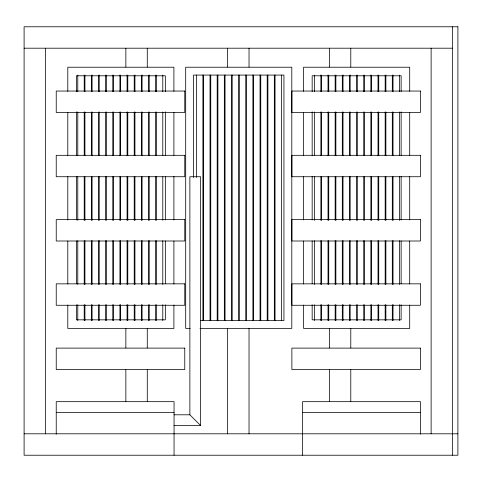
<?xml version="1.0" encoding="UTF-8"?>
<svg xmlns="http://www.w3.org/2000/svg" width="482" height="482" viewBox="0 0 482 482"><rect width="100%" height="100%" fill="white"/><g stroke="black" fill="none" stroke-linecap="round" stroke-linejoin="round"><path stroke-width="0.72" d="M24.1 48.2L452.544 48.2M200.277 320.548L283.946 320.548L283.946 75.078L193.553 75.078L193.553 177.484M190.215 328.405L185.697 328.405L185.697 67.221L291.803 67.221L291.803 328.405L199.994 328.405M56.231 412.375L174.056 412.375M302.588 412.375L420.412 412.375M174.056 414.803L189.872 414.803L200.578 425.51L174.056 425.51M24.1 433.8L457.9 433.8M452.544 26.775L452.544 455.225M431.125 48.2L431.125 433.8M420.412 434.174L420.412 401.669L302.588 401.669L302.588 455.225M409.7 91.309L409.7 67.221L303.594 67.221L303.594 91.309M409.7 112.384L409.7 155.288M409.7 176.364L409.7 220.015M409.7 241.09L409.7 283.994M409.7 305.07L409.7 328.405L303.594 328.405L303.594 305.07M401.132 91.562L401.132 75.794L312.167 75.794L312.167 91.562M401.132 111.836L401.132 155.385M401.132 176.412L401.132 219.967M401.132 240.988L401.132 283.79M401.132 304.817L401.132 319.831L312.167 319.831L312.167 304.817M399.451 75.078L399.451 91.646M399.451 111.975L399.451 155.644M399.451 176.731L399.451 220.401M399.451 240.735L399.451 284.404M399.451 304.732L399.451 320.548M393.023 75.078L393.023 91.646M393.023 111.975L393.023 155.644M393.023 176.731L393.023 220.401M393.023 240.735L393.023 284.404M393.023 304.732L393.023 320.548M392.306 75.078L392.306 91.646M392.306 111.975L392.306 155.644M392.306 176.731L392.306 220.401M392.306 240.735L392.306 284.404M392.306 304.732L392.306 320.548M385.883 75.078L385.883 91.646M385.883 111.975L385.883 155.644M385.883 176.731L385.883 220.401M385.883 240.735L385.883 284.404M385.883 304.732L385.883 320.548M385.166 75.078L385.166 91.646M385.166 111.975L385.166 155.644M385.166 176.731L385.166 220.401M385.166 240.735L385.166 284.404M385.166 304.732L385.166 320.548M378.738 75.078L378.738 91.646M378.738 111.975L378.738 155.644M378.738 176.731L378.738 220.401M378.738 240.735L378.738 284.404M378.738 304.732L378.738 320.548M378.021 75.078L378.021 91.646M378.021 111.975L378.021 155.644M378.021 176.731L378.021 220.401M378.021 240.735L378.021 284.404M378.021 304.732L378.021 320.548M371.592 75.078L371.592 91.646M371.592 111.975L371.592 155.644M371.592 176.731L371.592 220.401M371.592 240.735L371.592 284.404M371.592 304.732L371.592 320.548M370.875 75.078L370.875 91.646M370.875 111.975L370.875 155.644M370.875 176.731L370.875 220.401M370.875 240.735L370.875 284.404M370.875 304.732L370.875 320.548M364.452 75.078L364.452 91.646M364.452 111.975L364.452 155.644M364.452 176.731L364.452 220.401M364.452 240.735L364.452 284.404M364.452 304.732L364.452 320.548M363.735 75.078L363.735 91.646M363.735 111.975L363.735 155.644M363.735 176.731L363.735 220.401M363.735 240.735L363.735 284.404M363.735 304.732L363.735 320.548M357.307 75.078L357.307 91.646M357.307 111.975L357.307 155.644M357.307 176.731L357.307 220.401M357.307 240.735L357.307 284.404M357.307 304.732L357.307 320.548M356.59 75.078L356.59 91.646M356.59 111.975L356.59 155.644M356.59 176.731L356.59 220.401M356.59 240.735L356.59 284.404M356.59 304.732L356.59 320.548M350.788 48.2L350.788 67.028M350.788 328.363L350.788 347.944M350.788 369.784L350.788 401.416M350.167 75.078L350.167 91.646M350.167 111.975L350.167 155.644M350.167 176.731L350.167 220.401M350.167 240.735L350.167 284.404M350.167 304.732L350.167 320.548M349.45 75.078L349.45 91.646M349.45 111.975L349.45 155.644M349.45 176.731L349.45 220.401M349.45 240.735L349.45 284.404M349.45 304.732L349.45 320.548M343.021 75.078L343.021 91.646M343.021 111.975L343.021 155.644M343.021 176.731L343.021 220.401M343.021 240.735L343.021 284.404M343.021 304.732L343.021 320.548M342.304 75.078L342.304 91.646M342.304 111.975L342.304 155.644M342.304 176.731L342.304 220.401M342.304 240.735L342.304 284.404M342.304 304.732L342.304 320.548M335.876 75.078L335.876 91.646M335.876 111.975L335.876 155.644M335.876 176.731L335.876 220.401M335.876 240.735L335.876 284.404M335.876 304.732L335.876 320.548M335.159 75.078L335.159 91.646M335.159 111.975L335.159 155.644M335.159 176.731L335.159 220.401M335.159 240.735L335.159 284.404M335.159 304.732L335.159 320.548M329.369 48.2L329.369 67.028M329.369 328.363L329.369 347.944M329.369 369.784L329.369 401.416M328.736 75.078L328.736 91.646M328.736 111.975L328.736 155.644M328.736 176.731L328.736 220.401M328.736 240.735L328.736 284.404M328.736 304.732L328.736 320.548M328.019 75.078L328.019 91.646M328.019 111.975L328.019 155.644M328.019 176.731L328.019 220.401M328.019 240.735L328.019 284.404M328.019 304.732L328.019 320.548M321.59 75.078L321.59 91.646M321.59 111.975L321.59 155.644M321.59 176.731L321.59 220.401M321.59 240.735L321.59 284.404M321.59 304.732L321.59 320.548M320.873 75.078L320.873 91.646M320.873 111.975L320.873 155.644M320.873 176.731L320.873 220.401M320.873 240.735L320.873 284.404M320.873 304.732L320.873 320.548M314.445 75.078L314.445 91.646M314.445 111.975L314.445 155.644M314.445 176.731L314.445 220.401M314.445 240.735L314.445 284.404M314.445 304.732L314.445 320.548M312.167 111.836L312.167 155.385M312.167 176.412L312.167 219.967M312.167 240.988L312.167 283.79M303.594 112.384L303.594 155.288M303.594 176.364L303.594 220.015M303.594 241.09L303.594 283.994M281.476 75.078L281.476 320.548M275.047 75.078L275.047 320.548M274.33 75.078L274.33 320.548M267.908 75.078L267.908 320.548M267.191 75.078L267.191 320.548M260.762 75.078L260.762 320.548M260.045 75.078L260.045 320.548M253.616 75.078L253.616 320.548M252.899 75.078L252.899 320.548M249.031 48.2L249.031 67.028M249.031 328.363L249.031 433.8M246.477 75.078L246.477 320.548M245.76 75.078L245.76 320.548M239.331 75.078L239.331 320.548M238.614 75.078L238.614 320.548M232.185 75.078L232.185 320.548M231.468 75.078L231.468 320.548M227.612 48.2L227.612 67.028M227.612 328.363L227.612 433.8M225.046 75.078L225.046 320.548M224.329 75.078L224.329 320.548M217.9 75.078L217.9 320.548M217.183 75.078L217.183 320.548M210.755 75.078L210.755 320.548M210.038 75.078L210.038 320.548M203.615 75.078L203.615 320.548M202.898 75.078L202.898 320.548M200.578 425.51L200.578 176.731L189.872 176.731L189.872 414.803M196.469 75.078L196.469 177.484M174.056 455.225L174.056 401.669L56.231 401.669L56.231 434.174M173.906 91.309L173.906 67.221L67.799 67.221L67.799 91.309M173.906 112.384L173.906 155.288M173.906 176.364L173.906 220.015M173.906 241.09L173.906 283.994M173.906 305.07L173.906 328.405L67.799 328.405L67.799 305.07M165.338 91.562L165.338 75.794L76.373 75.794L76.373 91.562M165.338 111.836L165.338 155.385M165.338 176.412L165.338 219.967M165.338 240.988L165.338 283.79M165.338 304.817L165.338 319.831L76.373 319.831L76.373 304.817M162.789 75.078L162.789 91.646M162.789 111.975L162.789 155.644M162.789 176.731L162.789 220.401M162.789 240.735L162.789 284.404M162.789 304.732L162.789 320.548M156.367 75.078L156.367 91.646M156.367 111.975L156.367 155.644M156.367 176.731L156.367 220.401M156.367 240.735L156.367 284.404M156.367 304.732L156.367 320.548M155.65 75.078L155.65 91.646M155.65 111.975L155.65 155.644M155.65 176.731L155.65 220.401M155.65 240.735L155.65 284.404M155.65 304.732L155.65 320.548M149.221 75.078L149.221 91.646M149.221 111.975L149.221 155.644M149.221 176.731L149.221 220.401M149.221 240.735L149.221 284.404M149.221 304.732L149.221 320.548M148.504 75.078L148.504 91.646M148.504 111.975L148.504 155.644M148.504 176.731L148.504 220.401M148.504 240.735L148.504 284.404M148.504 304.732L148.504 320.548M147.275 48.2L147.275 67.028M147.275 328.363L147.275 347.944M147.275 369.784L147.275 401.416M142.076 75.078L142.076 91.646M142.076 111.975L142.076 155.644M142.076 176.731L142.076 220.401M142.076 240.735L142.076 284.404M142.076 304.732L142.076 320.548M141.359 75.078L141.359 91.646M141.359 111.975L141.359 155.644M141.359 176.731L141.359 220.401M141.359 240.735L141.359 284.404M141.359 304.732L141.359 320.548M134.936 75.078L134.936 91.646M134.936 111.975L134.936 155.644M134.936 176.731L134.936 220.401M134.936 240.735L134.936 284.404M134.936 304.732L134.936 320.548M134.219 75.078L134.219 91.646M134.219 111.975L134.219 155.644M134.219 176.731L134.219 220.401M134.219 240.735L134.219 284.404M134.219 304.732L134.219 320.548M127.79 75.078L127.79 91.646M127.79 111.975L127.79 155.644M127.79 176.731L127.79 220.401M127.79 240.735L127.79 284.404M127.79 304.732L127.79 320.548M127.073 75.078L127.073 91.646M127.073 111.975L127.073 155.644M127.073 176.731L127.073 220.401M127.073 240.735L127.073 284.404M127.073 304.732L127.073 320.548M125.856 48.2L125.856 67.028M125.856 328.363L125.856 347.944M125.856 369.784L125.856 401.416M120.645 75.078L120.645 91.646M120.645 111.975L120.645 155.644M120.645 176.731L120.645 220.401M120.645 240.735L120.645 284.404M120.645 304.732L120.645 320.548M119.928 75.078L119.928 91.646M119.928 111.975L119.928 155.644M119.928 176.731L119.928 220.401M119.928 240.735L119.928 284.404M119.928 304.732L119.928 320.548M113.505 75.078L113.505 91.646M113.505 111.975L113.505 155.644M113.505 176.731L113.505 220.401M113.505 240.735L113.505 284.404M113.505 304.732L113.505 320.548M112.788 75.078L112.788 91.646M112.788 111.975L112.788 155.644M112.788 176.731L112.788 220.401M112.788 240.735L112.788 284.404M112.788 304.732L112.788 320.548M106.359 75.078L106.359 91.646M106.359 111.975L106.359 155.644M106.359 176.731L106.359 220.401M106.359 240.735L106.359 284.404M106.359 304.732L106.359 320.548M105.642 75.078L105.642 91.646M105.642 111.975L105.642 155.644M105.642 176.731L105.642 220.401M105.642 240.735L105.642 284.404M105.642 304.732L105.642 320.548M99.214 75.078L99.214 91.646M99.214 111.975L99.214 155.644M99.214 176.731L99.214 220.401M99.214 240.735L99.214 284.404M99.214 304.732L99.214 320.548M98.497 75.078L98.497 91.646M98.497 111.975L98.497 155.644M98.497 176.731L98.497 220.401M98.497 240.735L98.497 284.404M98.497 304.732L98.497 320.548M92.074 75.078L92.074 91.646M92.074 111.975L92.074 155.644M92.074 176.731L92.074 220.401M92.074 240.735L92.074 284.404M92.074 304.732L92.074 320.548M91.357 75.078L91.357 91.646M91.357 111.975L91.357 155.644M91.357 176.731L91.357 220.401M91.357 240.735L91.357 284.404M91.357 304.732L91.357 320.548M84.928 75.078L84.928 91.646M84.928 111.975L84.928 155.644M84.928 176.731L84.928 220.401M84.928 240.735L84.928 284.404M84.928 304.732L84.928 320.548M84.211 75.078L84.211 91.646M84.211 111.975L84.211 155.644M84.211 176.731L84.211 220.401M84.211 240.735L84.211 284.404M84.211 304.732L84.211 320.548M77.783 75.078L77.783 91.646M77.783 111.975L77.783 155.644M77.783 176.731L77.783 220.401M77.783 240.735L77.783 284.404M77.783 304.732L77.783 320.548M76.373 111.836L76.373 155.385M76.373 176.412L76.373 219.967M76.373 240.988L76.373 283.79M67.799 112.384L67.799 155.288M67.799 176.364L67.799 220.015M67.799 241.09L67.799 283.994M45.525 48.2L45.525 433.8M457.9 26.775L24.1 26.775L24.1 455.225L457.9 455.225L457.9 26.775M184.769 91.044L56.231 91.044L56.231 112.469L184.769 112.469L184.769 91.044M420.412 91.044L291.875 91.044L291.875 112.469L420.412 112.469L420.412 91.044M184.769 155.312L56.231 155.312L56.231 176.731L184.769 176.731L184.769 155.312M420.412 155.312L291.875 155.312L291.875 176.731L420.412 176.731L420.412 155.312M184.769 219.575L56.231 219.575L56.231 241L184.769 241L184.769 219.575M420.412 219.575L291.875 219.575L291.875 241L420.412 241L420.412 219.575M184.769 283.844L56.231 283.844L56.231 305.269L184.769 305.269L184.769 283.844M420.412 283.844L291.875 283.844L291.875 305.269L420.412 305.269L420.412 283.844M184.769 348.112L56.231 348.112L56.231 369.531L184.769 369.531L184.769 348.112M420.412 348.112L291.875 348.112L291.875 369.531L420.412 369.531L420.412 348.112"/></g></svg>
